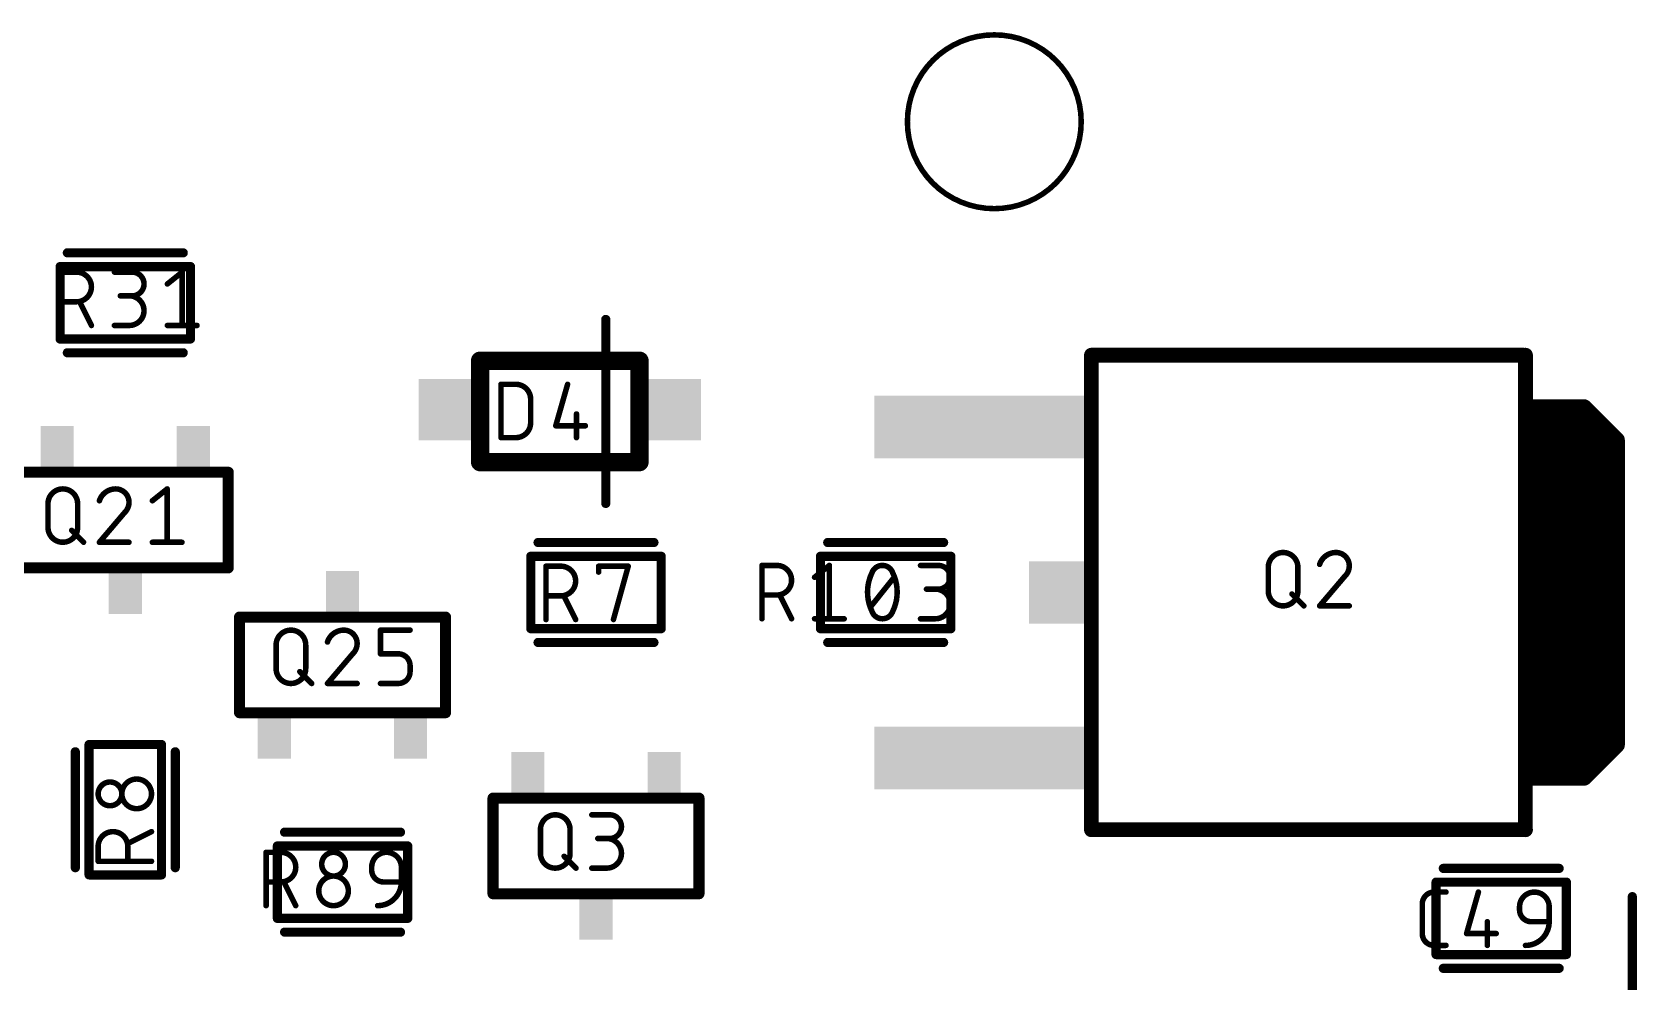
# Model space of a CAD drawing. Extents: x 0 to 107, y -11 to 54.
# Drawn here: x 63.71 to 85.87, y 4.12 to 17.24 of the extents above; entities that cross this region are included whole.
import ezdxf

# ---------------------------------------------------------------- set-up
doc = ezdxf.new("R2010")
doc.units = 0
for name, color, linetype in [('117', 253, 'CONTINUOUS'), ('20', 31, 'CONTINUOUS'), ('21', 253, 'CONTINUOUS'), ('51', 253, 'CONTINUOUS')]:
    doc.layers.add(name, color=color, linetype=linetype)

# ---------------------------------------------------------------- blocks, each defined once
blk = doc.blocks.new('RECT')
blk.add_solid([(-0.5, -0.5), (0.5, -0.5), (-0.5, 0.5), (0.5, 0.5)])

msp = doc.modelspace()

# ---------------------------------------------------------------- linework, layer by layer
at = {"layer": '117', "const_width": 0.0762}
for points in [[(64.1231, 13.187), (64.1231, 13.9236)], [(64.1231, 13.9236), (64.3277, 13.9236)], [(64.8495, 13.9236), (65.0951, 13.9236)], [(65.5811, 13.7599), (65.7857, 13.9236)], [(65.7857, 13.9236), (65.7857, 13.187)], [(64.3277, 13.5143), (64.1231, 13.5143)], [(64.5324, 13.187), (64.3687, 13.5143)], [(65.0951, 13.5962), (64.9314, 13.5962)], [(64.8495, 13.187), (65.0541, 13.187)], [(65.5811, 13.187), (65.9903, 13.187)], [(70.1881, 11.6381), (70.1881, 12.3747)], [(70.1881, 12.3747), (70.3927, 12.3747)], [(71.1077, 12.3747), (70.944, 11.8018)], [(70.5973, 12.1701), (70.5973, 11.8427)], [(71.2305, 11.9655), (71.2305, 11.6381)], [(70.944, 11.8018), (71.3532, 11.8018)], [(70.3927, 11.6381), (70.1881, 11.6381)], [(65.3737, 10.7665), (65.5783, 10.9302)], [(65.5783, 10.9302), (65.5783, 10.1936)], [(63.9326, 10.3982), (63.9326, 10.7255)], [(64.3419, 10.7255), (64.3419, 10.3982)], [(64.99, 10.6028), (64.6422, 10.1936)], [(64.26, 10.3572), (64.4237, 10.1936)], [(64.6422, 10.1936), (65.0514, 10.1936)], [(65.3737, 10.1936), (65.7829, 10.1936)], [(70.8097, 9.1264), (70.8097, 9.863)], [(70.8097, 9.863), (71.0143, 9.863)], [(71.5361, 9.7812), (71.5361, 9.863)], [(71.5361, 9.863), (71.9453, 9.863)], [(71.9453, 9.863), (71.7407, 9.1264)], [(73.7916, 9.137), (73.7916, 9.8736)], [(73.7916, 9.8736), (73.9962, 9.8736)], [(74.518, 9.7099), (74.7226, 9.8736)], [(74.7226, 9.8736), (74.7226, 9.137)], [(75.9811, 9.8736), (76.2266, 9.8736)], [(80.7831, 9.5199), (80.7831, 9.8473)], [(81.1924, 9.8473), (81.1924, 9.5199)], [(81.8405, 9.7245), (81.4927, 9.3153)], [(75.2905, 9.3006), (75.6178, 9.7099)], [(76.2266, 9.5462), (76.0629, 9.5462)], [(71.0143, 9.4538), (70.8097, 9.4538)], [(71.2189, 9.1264), (71.0553, 9.4538)], [(73.9962, 9.4643), (73.7916, 9.4643)], [(74.2008, 9.137), (74.0371, 9.4643)], [(81.1105, 9.479), (81.2742, 9.3153)], [(81.4927, 9.3153), (81.9019, 9.3153)], [(74.518, 9.137), (74.9272, 9.137)], [(75.9811, 9.137), (76.1857, 9.137)], [(68.5237, 8.6528), (68.5237, 8.9802)], [(68.5237, 8.9802), (68.9329, 8.9802)], [(67.0826, 8.4482), (67.0826, 8.7755)], [(67.4919, 8.7755), (67.4919, 8.4482)], [(68.14, 8.6528), (67.7922, 8.2436)], [(68.7692, 8.6528), (68.5237, 8.6528)], [(67.41, 8.4072), (67.5737, 8.2436)], [(68.9329, 8.4072), (68.9329, 8.4891)], [(67.7922, 8.2436), (68.2014, 8.2436)], [(68.5237, 8.2436), (68.7692, 8.2436)], [(71.4422, 6.4302), (71.6877, 6.4302)], [(65.3619, 6.1973), (65.0345, 6.0336)], [(70.7326, 5.8982), (70.7326, 6.2255)], [(71.1419, 6.2255), (71.1419, 5.8982)], [(64.6253, 5.7881), (64.6253, 5.9927)], [(65.0345, 5.9927), (65.0345, 5.7881)], [(71.6877, 6.1028), (71.524, 6.1028)], [(65.3619, 5.7881), (64.6253, 5.7881)], [(66.9448, 5.1753), (66.9448, 5.9119)], [(66.9448, 5.9119), (67.1494, 5.9119)], [(71.06, 5.8572), (71.2237, 5.6936)], [(67.1494, 5.5027), (66.9448, 5.5027)], [(67.354, 5.1753), (67.1903, 5.5027)], [(68.4027, 5.6664), (68.4027, 5.7073)], [(68.8119, 5.5027), (68.5664, 5.5027)], [(68.8119, 5.7073), (68.8119, 5.5027)], [(71.4422, 5.6936), (71.6468, 5.6936)], [(83.0734, 5.363), (83.2371, 5.363)], [(83.6853, 5.363), (83.5216, 4.7901)], [(82.9097, 4.7901), (82.9097, 5.1994)], [(84.2531, 5.1175), (84.2531, 5.1584)], [(84.6624, 5.1584), (84.6624, 4.9538)], [(83.8081, 4.9538), (83.8081, 4.6264)], [(84.6624, 4.9538), (84.4168, 4.9538)], [(83.2371, 4.6264), (83.0734, 4.6264)], [(83.5216, 4.7901), (83.9308, 4.7901)]]:
    msp.add_lwpolyline(points, dxfattribs=at)
at = {"layer": '117'}
for points, const_width in [([(64.1231, 13.9426, 1), (64.1231, 13.9045)], 0.0381), ([(64.1422, 13.9236, 1), (64.1041, 13.9236)], 0.0381), ([(64.3277, 13.5143, 1), (64.3277, 13.9236)], 0.0762), ([(64.3277, 13.9426, 1), (64.3277, 13.9045)], 0.0381), ([(64.3277, 13.9045, 1), (64.3277, 13.9426)], 0.0381), ([(64.8495, 13.9426, 1), (64.8495, 13.9045)], 0.0381), ([(65.0951, 13.5962, 1), (65.0951, 13.9236)], 0.0762), ([(65.0951, 13.9426, 1), (65.0951, 13.9045)], 0.0381), ([(65.0951, 13.9045, 1), (65.0951, 13.9426)], 0.0381), ([(65.8047, 13.9236, 1), (65.7666, 13.9236)], 0.0381), ([(65.7976, 13.9087, 1), (65.7738, 13.9384)], 0.0381), ([(65.5692, 13.7747, 1), (65.593, 13.745)], 0.0381), ([(64.1231, 13.5334, 1), (64.1231, 13.4953)], 0.0381), ([(64.3277, 13.5334, 1), (64.3277, 13.4953)], 0.0381), ([(64.3277, 13.4953, 1), (64.3277, 13.5334)], 0.0381), ([(64.3857, 13.5229, 1), (64.3516, 13.5058)], 0.0381), ([(64.9314, 13.6152, 1), (64.9314, 13.5771)], 0.0381), ([(65.0541, 13.187, 1), (65.0541, 13.5962)], 0.0762), ([(65.0541, 13.6152, 1), (65.0541, 13.5771)], 0.0381), ([(65.0951, 13.6152, 1), (65.0951, 13.5771)], 0.0381), ([(65.0951, 13.5771, 1), (65.0951, 13.6152)], 0.0381), ([(64.1041, 13.187, 1), (64.1422, 13.187)], 0.0381), ([(64.5153, 13.1784, 1), (64.5494, 13.1955)], 0.0381), ([(64.8495, 13.206, 1), (64.8495, 13.1679)], 0.0381), ([(65.0541, 13.206, 1), (65.0541, 13.1679)], 0.0381), ([(65.0541, 13.1679, 1), (65.0541, 13.206)], 0.0381), ([(65.5811, 13.206, 1), (65.5811, 13.1679)], 0.0381), ([(65.7666, 13.187, 1), (65.8047, 13.187)], 0.0381), ([(65.9903, 13.1679, 1), (65.9903, 13.206)], 0.0381), ([(70.1881, 12.3938, 1), (70.1881, 12.3557)], 0.0381), ([(70.2071, 12.3747, 1), (70.1691, 12.3747)], 0.0381), ([(70.3927, 12.3938, 1), (70.3927, 12.3557)], 0.0381), ([(70.5973, 12.1701, 0.4142), (70.3927, 12.3747)], 0.0762), ([(70.3927, 12.3557, 1), (70.3927, 12.3938)], 0.0381), ([(71.126, 12.3695, 1), (71.0894, 12.3799)], 0.0381), ([(70.6164, 12.1701, 1), (70.5783, 12.1701)], 0.0381), ([(70.5783, 12.1701, 1), (70.6164, 12.1701)], 0.0381), ([(71.2495, 11.9655, 1), (71.2114, 11.9655)], 0.0381), ([(70.3927, 11.6381, 0.4142), (70.5973, 11.8427)], 0.0762), ([(70.6164, 11.8427, 1), (70.5783, 11.8427)], 0.0381), ([(70.5783, 11.8427, 1), (70.6164, 11.8427)], 0.0381), ([(70.944, 11.8208, 1), (70.944, 11.7827)], 0.0381), ([(70.9257, 11.807, 1), (70.9623, 11.7966)], 0.0381), ([(71.3532, 11.7827, 1), (71.3532, 11.8208)], 0.0381), ([(70.1881, 11.6572, 1), (70.1881, 11.6191)], 0.0381), ([(70.1691, 11.6381, 1), (70.2071, 11.6381)], 0.0381), ([(70.3927, 11.6571, 1), (70.3927, 11.6191)], 0.0381), ([(70.3927, 11.6191, 1), (70.3927, 11.6572)], 0.0381), ([(71.2114, 11.6381, 1), (71.2495, 11.6381)], 0.0381), ([(64.3419, 10.7255, 1), (63.9326, 10.7255)], 0.0762), ([(64.8673, 10.9302, 0.3252), (64.6422, 10.7665)], 0.0762), ([(65.0514, 10.746, 0.4142), (64.8673, 10.9302)], 0.0762), ([(64.8673, 10.9492, 1), (64.8673, 10.9111)], 0.0381), ([(64.8673, 10.9111, 1), (64.8673, 10.9492)], 0.0381), ([(65.5974, 10.9302, 1), (65.5593, 10.9302)], 0.0381), ([(65.5902, 10.9153, 1), (65.5664, 10.945)], 0.0381), ([(63.9517, 10.7255, 1), (63.9136, 10.7255)], 0.0381), ([(63.9136, 10.7255, 1), (63.9517, 10.7255)], 0.0381), ([(64.3609, 10.7255, 1), (64.3228, 10.7255)], 0.0381), ([(64.3228, 10.7255, 1), (64.3609, 10.7255)], 0.0381), ([(64.6241, 10.7723, 1), (64.6603, 10.7606)], 0.0381), ([(64.99, 10.6028, 0.2053), (65.0514, 10.746)], 0.0762), ([(65.0045, 10.5904, 1), (64.9755, 10.6151)], 0.0381), ([(65.0705, 10.746, 1), (65.0324, 10.746)], 0.0381), ([(65.0324, 10.746, 1), (65.0705, 10.746)], 0.0381), ([(65.3618, 10.7813, 1), (65.3856, 10.7516)], 0.0381), ([(63.9326, 10.3982, 1), (64.3419, 10.3982)], 0.0762), ([(63.9517, 10.3982, 1), (63.9136, 10.3982)], 0.0381), ([(63.9136, 10.3982, 1), (63.9517, 10.3982)], 0.0381), ([(64.3609, 10.3982, 1), (64.3228, 10.3982)], 0.0381), ([(64.3228, 10.3982, 1), (64.3609, 10.3982)], 0.0381), ([(64.9769, 10.6166, 1), (65.0032, 10.589)], 0.0381), ([(64.2735, 10.3707, 1), (64.2465, 10.3438)], 0.0381), ([(64.4102, 10.1801, 1), (64.4372, 10.207)], 0.0381), ([(64.6422, 10.2126, 1), (64.6422, 10.1745)], 0.0381), ([(64.6277, 10.2059, 1), (64.6567, 10.1812)], 0.0381), ([(65.0514, 10.1745, 1), (65.0514, 10.2126)], 0.0381), ([(65.3737, 10.2126, 1), (65.3737, 10.1745)], 0.0381), ([(65.5593, 10.1936, 1), (65.5974, 10.1936)], 0.0381), ([(65.7829, 10.1745, 1), (65.7829, 10.2126)], 0.0381), ([(81.1924, 9.8473, 1), (80.7831, 9.8473)], 0.0762), ([(81.7178, 10.0519, 0.3252), (81.4927, 9.8882)], 0.0762), ([(81.9019, 9.8678, 0.4142), (81.7178, 10.0519)], 0.0762), ([(81.7178, 10.0709, 1), (81.7178, 10.0328)], 0.0381), ([(81.7178, 10.0329, 1), (81.7177, 10.0709)], 0.0381), ([(70.8097, 9.8821, 1), (70.8097, 9.844)], 0.0381), ([(70.8288, 9.863, 1), (70.7907, 9.863)], 0.0381), ([(71.0143, 9.4538, 1), (71.0143, 9.863)], 0.0762), ([(71.0143, 9.8821, 1), (71.0143, 9.844)], 0.0381), ([(71.0143, 9.844, 1), (71.0143, 9.8821)], 0.0381), ([(71.5361, 9.8821, 1), (71.5361, 9.844)], 0.0381), ([(71.5552, 9.863, 1), (71.5171, 9.863)], 0.0381), ([(71.5171, 9.7812, 1), (71.5552, 9.7812)], 0.0381), ([(71.9637, 9.8579, 1), (71.927, 9.8681)], 0.0381), ([(71.9453, 9.844, 1), (71.9453, 9.8821)], 0.0381), ([(73.7916, 9.8926, 1), (73.7916, 9.8545)], 0.0381), ([(73.8107, 9.8736, 1), (73.7726, 9.8736)], 0.0381), ([(73.9962, 9.4643, 1), (73.9962, 9.8736)], 0.0762), ([(73.9962, 9.8926, 1), (73.9962, 9.8545)], 0.0381), ([(73.9962, 9.8545, 1), (73.9962, 9.8926)], 0.0381), ([(74.7417, 9.8736, 1), (74.7036, 9.8736)], 0.0381), ([(74.7345, 9.8587, 1), (74.7107, 9.8884)], 0.0381), ([(75.3109, 9.7713, 0.1139), (75.2495, 9.5053)], 0.0762), ([(75.4541, 9.8736, 0.3205), (75.3109, 9.7713)], 0.0762), ([(75.2929, 9.7774, 1), (75.3289, 9.7651)], 0.0381), ([(75.328, 9.7629, 1), (75.2938, 9.7796)], 0.0381), ([(75.5974, 9.7713, 0.3205), (75.4541, 9.8736)], 0.0762), ([(75.4541, 9.8926, 1), (75.4541, 9.8545)], 0.0381), ([(75.4541, 9.8545, 1), (75.4541, 9.8926)], 0.0381), ([(75.6588, 9.5053, 0.1139), (75.5974, 9.7713)], 0.0762), ([(75.6145, 9.7796, 1), (75.5803, 9.7629)], 0.0381), ([(75.5794, 9.7651, 1), (75.6154, 9.7774)], 0.0381), ([(75.9811, 9.8926, 1), (75.9811, 9.8545)], 0.0381), ([(76.2266, 9.5462, 1), (76.2266, 9.8736)], 0.0762), ([(76.2266, 9.8926, 1), (76.2266, 9.8545)], 0.0381), ([(76.2266, 9.8545, 1), (76.2266, 9.8926)], 0.0381), ([(80.8022, 9.8473, 1), (80.7641, 9.8473)], 0.0381), ([(80.7641, 9.8473, 1), (80.8022, 9.8473)], 0.0381), ([(81.2114, 9.8473, 1), (81.1733, 9.8473)], 0.0381), ([(81.1733, 9.8473, 1), (81.2114, 9.8473)], 0.0381), ([(81.4746, 9.8941, 1), (81.5108, 9.8823)], 0.0381), ([(81.8405, 9.7245, 0.2053), (81.9019, 9.8678)], 0.0762), ([(81.8274, 9.7383, 1), (81.8537, 9.7107)], 0.0381), ([(81.855, 9.7122, 1), (81.826, 9.7369)], 0.0381), ([(81.9209, 9.8677, 1), (81.8829, 9.8678)], 0.0381), ([(81.8829, 9.8678, 1), (81.9209, 9.8678)], 0.0381), ([(74.5061, 9.7247, 1), (74.5299, 9.695)], 0.0381), ([(75.2495, 9.5053, 0.1139), (75.3109, 9.2393)], 0.0762), ([(75.2686, 9.5053, 1), (75.2305, 9.5053)], 0.0381), ([(75.5974, 9.2393, 0.1139), (75.6588, 9.5053)], 0.0762), ([(75.6327, 9.698, 1), (75.603, 9.7218)], 0.0381), ([(75.6778, 9.5053, 1), (75.6397, 9.5053)], 0.0381), ([(76.0629, 9.5652, 1), (76.0629, 9.5271)], 0.0381), ([(76.1857, 9.137, 1), (76.1857, 9.5462)], 0.0762), ([(76.1857, 9.5652, 1), (76.1857, 9.5271)], 0.0381), ([(76.2266, 9.5652, 1), (76.2266, 9.5271)], 0.0381), ([(76.2266, 9.5271, 1), (76.2266, 9.5652)], 0.0381), ([(80.7831, 9.5199, 1), (81.1924, 9.5199)], 0.0762), ([(80.8022, 9.5199, 1), (80.7641, 9.5199)], 0.0381), ([(80.7641, 9.5199, 1), (80.8022, 9.5199)], 0.0381), ([(81.2114, 9.5199, 1), (81.1733, 9.5199)], 0.0381), ([(81.1733, 9.5199, 1), (81.2114, 9.5199)], 0.0381), ([(70.8097, 9.4729, 1), (70.8097, 9.4348)], 0.0381), ([(71.0143, 9.4729, 1), (71.0143, 9.4348)], 0.0381), ([(71.0143, 9.4348, 1), (71.0143, 9.4729)], 0.0381), ([(71.0723, 9.4623, 1), (71.0382, 9.4453)], 0.0381), ([(73.7916, 9.4834, 1), (73.7916, 9.4453)], 0.0381), ([(73.9962, 9.4834, 1), (73.9962, 9.4453)], 0.0381), ([(73.9962, 9.4453, 1), (73.9962, 9.4834)], 0.0381), ([(74.0542, 9.4729, 1), (74.0201, 9.4558)], 0.0381), ([(75.2305, 9.5053, 1), (75.2686, 9.5053)], 0.0381), ([(75.2756, 9.3125, 1), (75.3053, 9.2887)], 0.0381), ([(75.6397, 9.5053, 1), (75.6778, 9.5053)], 0.0381), ([(81.124, 9.4925, 1), (81.097, 9.4655)], 0.0381), ([(81.2607, 9.3018, 1), (81.2877, 9.3288)], 0.0381), ([(81.4927, 9.3344, 1), (81.4927, 9.2963)], 0.0381), ([(81.4782, 9.3276, 1), (81.5072, 9.303)], 0.0381), ([(81.9019, 9.2963, 1), (81.9019, 9.3344)], 0.0381), ([(70.7907, 9.1264, 1), (70.8288, 9.1264)], 0.0381), ([(71.2019, 9.1179, 1), (71.236, 9.135)], 0.0381), ([(71.7224, 9.1315, 1), (71.7591, 9.1213)], 0.0381), ([(73.7726, 9.137, 1), (73.8107, 9.137)], 0.0381), ([(74.1838, 9.1284, 1), (74.2179, 9.1455)], 0.0381), ([(74.518, 9.156, 1), (74.518, 9.1179)], 0.0381), ([(74.7036, 9.137, 1), (74.7417, 9.137)], 0.0381), ([(74.9272, 9.1179, 1), (74.9272, 9.156)], 0.0381), ([(75.3109, 9.2393, 0.3205), (75.4541, 9.137)], 0.0762), ([(75.3289, 9.2454, 1), (75.2929, 9.2331)], 0.0381), ([(75.2938, 9.2309, 1), (75.328, 9.2476)], 0.0381), ([(75.4541, 9.137, 0.3205), (75.5974, 9.2393)], 0.0762), ([(75.4541, 9.156, 1), (75.4541, 9.1179)], 0.0381), ([(75.4541, 9.1179, 1), (75.4541, 9.156)], 0.0381), ([(75.5803, 9.2476, 1), (75.6145, 9.2309)], 0.0381), ([(75.6154, 9.2331, 1), (75.5794, 9.2454)], 0.0381), ([(75.9811, 9.156, 1), (75.9811, 9.1179)], 0.0381), ([(76.1857, 9.156, 1), (76.1857, 9.1179)], 0.0381), ([(76.1857, 9.1179, 1), (76.1857, 9.156)], 0.0381), ([(67.4919, 8.7755, 1), (67.0826, 8.7755)], 0.0762), ([(68.0173, 8.9802, 0.3252), (67.7922, 8.8165)], 0.0762), ([(68.2014, 8.796, 0.4142), (68.0173, 8.9802)], 0.0762), ([(68.0173, 8.9992, 1), (68.0173, 8.9611)], 0.0381), ([(68.0173, 8.9611, 1), (68.0173, 8.9992)], 0.0381), ([(68.5237, 8.9992, 1), (68.5237, 8.9611)], 0.0381), ([(68.5428, 8.9802, 1), (68.5047, 8.9802)], 0.0381), ([(68.9329, 8.9611, 1), (68.9329, 8.9992)], 0.0381), ([(67.1017, 8.7755, 1), (67.0636, 8.7755)], 0.0381), ([(67.0636, 8.7755, 1), (67.1017, 8.7755)], 0.0381), ([(67.5109, 8.7755, 1), (67.4728, 8.7755)], 0.0381), ([(67.4728, 8.7755, 1), (67.5109, 8.7755)], 0.0381), ([(67.7741, 8.8223, 1), (67.8103, 8.8106)], 0.0381), ([(68.14, 8.6528, 0.2053), (68.2014, 8.796)], 0.0762), ([(68.1269, 8.6666, 1), (68.1532, 8.639)], 0.0381), ([(68.1545, 8.6404, 1), (68.1255, 8.6651)], 0.0381), ([(68.2205, 8.796, 1), (68.1824, 8.796)], 0.0381), ([(68.1824, 8.796, 1), (68.2205, 8.796)], 0.0381), ([(68.5237, 8.6718, 1), (68.5237, 8.6337)], 0.0381), ([(68.5047, 8.6528, 1), (68.5428, 8.6528)], 0.0381), ([(68.9329, 8.4891, 0.4142), (68.7692, 8.6528)], 0.0762), ([(68.7692, 8.6718, 1), (68.7692, 8.6337)], 0.0381), ([(68.7692, 8.6337, 1), (68.7692, 8.6718)], 0.0381), ([(67.0826, 8.4482, 1), (67.4919, 8.4482)], 0.0762), ([(67.1017, 8.4482, 1), (67.0636, 8.4482)], 0.0381), ([(67.0636, 8.4482, 1), (67.1017, 8.4482)], 0.0381), ([(67.4235, 8.4207, 1), (67.3965, 8.3938)], 0.0381), ([(67.5109, 8.4482, 1), (67.4728, 8.4482)], 0.0381), ([(67.4728, 8.4482, 1), (67.5109, 8.4482)], 0.0381), ([(68.7692, 8.2436, 0.4142), (68.9329, 8.4072)], 0.0762), ([(68.952, 8.4891, 1), (68.9139, 8.4891)], 0.0381), ([(68.9139, 8.4891, 1), (68.952, 8.4891)], 0.0381), ([(68.952, 8.4072, 1), (68.9139, 8.4072)], 0.0381), ([(68.9139, 8.4072, 1), (68.952, 8.4072)], 0.0381), ([(67.5602, 8.2301, 1), (67.5872, 8.257)], 0.0381), ([(67.7922, 8.2626, 1), (67.7922, 8.2245)], 0.0381), ([(67.7777, 8.2559, 1), (67.8067, 8.2312)], 0.0381), ([(68.2014, 8.2245, 1), (68.2014, 8.2626)], 0.0381), ([(68.5237, 8.2626, 1), (68.5237, 8.2245)], 0.0381), ([(68.7692, 8.2626, 1), (68.7692, 8.2245)], 0.0381), ([(68.7692, 8.2245, 1), (68.7692, 8.2626)], 0.0381), ([(64.789, 6.8828, 1), (64.789, 6.5554)], 0.0762), ([(64.789, 6.9019, 1), (64.789, 6.8638)], 0.0381), ([(64.789, 6.5554, 1), (64.789, 6.8828)], 0.0762), ([(64.789, 6.8638, 1), (64.789, 6.9019)], 0.0381), ([(65.1573, 6.9237, 1), (65.1573, 6.5145)], 0.0762), ([(65.1573, 6.9428, 1), (65.1573, 6.9047)], 0.0381), ([(65.1573, 6.5145, 1), (65.1573, 6.9237)], 0.0762), ([(65.1573, 6.9047, 1), (65.1573, 6.9428)], 0.0381), ([(64.789, 6.5745, 1), (64.789, 6.5364)], 0.0381), ([(64.789, 6.5364, 1), (64.789, 6.5745)], 0.0381), ([(65.1573, 6.5335, 1), (65.1573, 6.4954)], 0.0381), ([(65.1573, 6.4955, 1), (65.1573, 6.5336)], 0.0381), ([(71.1419, 6.2255, 1), (70.7326, 6.2255)], 0.0762), ([(71.4422, 6.4492, 1), (71.4422, 6.4111)], 0.0381), ([(71.6877, 6.1028, 1), (71.6877, 6.4302)], 0.0762), ([(71.6877, 6.4492, 1), (71.6877, 6.4111)], 0.0381), ([(71.6877, 6.4111, 1), (71.6877, 6.4492)], 0.0381), ([(65.0345, 5.9927, 1), (64.6253, 5.9927)], 0.0762), ([(65.3704, 6.1803, 1), (65.3534, 6.2144)], 0.0381), ([(70.7517, 6.2255, 1), (70.7136, 6.2255)], 0.0381), ([(70.7136, 6.2255, 1), (70.7517, 6.2255)], 0.0381), ([(71.1609, 6.2255, 1), (71.1228, 6.2255)], 0.0381), ([(71.1228, 6.2255, 1), (71.1609, 6.2255)], 0.0381), ([(64.6444, 5.9927, 1), (64.6063, 5.9927)], 0.0381), ([(64.6063, 5.9927, 1), (64.6444, 5.9927)], 0.0381), ([(65.026, 6.0507, 1), (65.043, 6.0166)], 0.0381), ([(65.0536, 5.9927, 1), (65.0155, 5.9927)], 0.0381), ([(65.0155, 5.9927, 1), (65.0536, 5.9927)], 0.0381), ([(71.524, 6.1218, 1), (71.524, 6.0837)], 0.0381), ([(71.6468, 5.6936, 1), (71.6468, 6.1028)], 0.0762), ([(71.6468, 6.1218, 1), (71.6468, 6.0837)], 0.0381), ([(71.6877, 6.1218, 1), (71.6877, 6.0837)], 0.0381), ([(71.6877, 6.0837, 1), (71.6877, 6.1218)], 0.0381), ([(64.6253, 5.8072, 1), (64.6253, 5.7691)], 0.0381), ([(64.6063, 5.7881, 1), (64.6444, 5.7881)], 0.0381), ([(65.0155, 5.7881, 1), (65.0536, 5.7881)], 0.0381), ([(65.3619, 5.7691, 1), (65.3619, 5.8072)], 0.0381), ([(66.9448, 5.931, 1), (66.9448, 5.8929)], 0.0381), ([(66.9638, 5.9119, 1), (66.9257, 5.9119)], 0.0381), ([(67.1494, 5.931, 1), (67.1494, 5.8929)], 0.0381), ([(67.1494, 5.5027, 1), (67.1494, 5.9119)], 0.0762), ([(67.1494, 5.8929, 1), (67.1494, 5.931)], 0.0381), ([(68.0395, 5.7482, 1), (67.7121, 5.7482)], 0.0762), ([(67.7121, 5.7482, 1), (68.0395, 5.7482)], 0.0762), ([(67.7311, 5.7482, 1), (67.693, 5.7482)], 0.0381), ([(67.693, 5.7482, 1), (67.7311, 5.7482)], 0.0381), ([(68.0585, 5.7482, 1), (68.0204, 5.7482)], 0.0381), ([(68.0204, 5.7482, 1), (68.0585, 5.7482)], 0.0381), ([(68.8119, 5.7073, 1), (68.4027, 5.7073)], 0.0762), ([(70.7326, 5.8982, 1), (71.1419, 5.8982)], 0.0762), ([(70.7517, 5.8982, 1), (70.7136, 5.8982)], 0.0381), ([(70.7136, 5.8982, 1), (70.7517, 5.8982)], 0.0381), ([(71.0735, 5.8707, 1), (71.0465, 5.8438)], 0.0381), ([(71.1609, 5.8982, 1), (71.1228, 5.8982)], 0.0381), ([(71.1228, 5.8982, 1), (71.1609, 5.8982)], 0.0381), ([(66.9448, 5.5217, 1), (66.9448, 5.4836)], 0.0381), ([(67.1494, 5.5217, 1), (67.1494, 5.4836)], 0.0381), ([(67.1494, 5.4836, 1), (67.1494, 5.5217)], 0.0381), ([(67.2073, 5.5112, 1), (67.1732, 5.4942)], 0.0381), ([(68.0804, 5.3799, 1), (67.6712, 5.3799)], 0.0762), ([(68.4217, 5.7073, 1), (68.3836, 5.7073)], 0.0381), ([(68.3836, 5.7073, 1), (68.4217, 5.7073)], 0.0381), ([(68.4027, 5.6664, 0.4142), (68.5664, 5.5027)], 0.0762), ([(68.4217, 5.6664, 1), (68.3836, 5.6664)], 0.0381), ([(68.3836, 5.6664, 1), (68.4217, 5.6664)], 0.0381), ([(68.4845, 5.1753, 0.4142), (68.8119, 5.5027)], 0.0762), ([(68.5664, 5.5217, 1), (68.5664, 5.4836)], 0.0381), ([(68.5664, 5.4836, 1), (68.5664, 5.5217)], 0.0381), ([(68.7928, 5.7073, 1), (68.8309, 5.7073)], 0.0381), ([(68.831, 5.7073, 1), (68.7929, 5.7073)], 0.0381), ([(68.831, 5.5027, 1), (68.7929, 5.5027)], 0.0381), ([(68.8119, 5.4836, 1), (68.8119, 5.5217)], 0.0381), ([(71.2102, 5.6801, 1), (71.2372, 5.707)], 0.0381), ([(71.4422, 5.7126, 1), (71.4422, 5.6745)], 0.0381), ([(71.6468, 5.7126, 1), (71.6468, 5.6745)], 0.0381), ([(71.6468, 5.6745, 1), (71.6468, 5.7126)], 0.0381), ([(67.6712, 5.3799, 1), (68.0804, 5.3799)], 0.0762), ([(67.6902, 5.3799, 1), (67.6521, 5.3799)], 0.0381), ([(67.6521, 5.3799, 1), (67.6902, 5.3799)], 0.0381), ([(68.0994, 5.3799, 1), (68.0613, 5.3799)], 0.0381), ([(68.0613, 5.3799, 1), (68.0994, 5.3799)], 0.0381), ([(68.7929, 5.5027, 1), (68.831, 5.5027)], 0.0381), ([(83.0734, 5.363, 0.4142), (82.9097, 5.1994)], 0.0762), ([(83.0734, 5.3821, 1), (83.0734, 5.344)], 0.0381), ([(83.0734, 5.344, 1), (83.0734, 5.3821)], 0.0381), ([(83.2371, 5.344, 1), (83.2371, 5.3821)], 0.0381), ([(83.7036, 5.3578, 1), (83.667, 5.3683)], 0.0381), ([(84.6624, 5.1584, 1), (84.2531, 5.1584)], 0.0762), ([(66.9257, 5.1753, 1), (66.9638, 5.1753)], 0.0381), ([(67.3369, 5.1668, 1), (67.371, 5.1838)], 0.0381), ([(68.4845, 5.1943, 1), (68.4845, 5.1562)], 0.0381), ([(82.9288, 5.1994, 1), (82.8907, 5.1994)], 0.0381), ([(82.8907, 5.1994, 1), (82.9288, 5.1994)], 0.0381), ([(84.2531, 5.1175, 0.4142), (84.4168, 4.9538)], 0.0762), ([(84.2722, 5.1584, 1), (84.2341, 5.1584)], 0.0381), ([(84.2341, 5.1584, 1), (84.2722, 5.1584)], 0.0381), ([(84.2722, 5.1175, 1), (84.2341, 5.1175)], 0.0381), ([(84.2341, 5.1175, 1), (84.2722, 5.1175)], 0.0381), ([(84.6814, 5.1584, 1), (84.6433, 5.1584)], 0.0381), ([(84.6433, 5.1584, 1), (84.6814, 5.1584)], 0.0381), ([(83.8271, 4.9538, 1), (83.789, 4.9538)], 0.0381), ([(84.335, 4.6264, 0.4142), (84.6624, 4.9538)], 0.0762), ([(84.4168, 4.9729, 1), (84.4168, 4.9348)], 0.0381), ([(84.4168, 4.9348, 1), (84.4168, 4.9729)], 0.0381), ([(84.6814, 4.9538, 1), (84.6433, 4.9538)], 0.0381), ([(84.6433, 4.9538, 1), (84.6814, 4.9538)], 0.0381), ([(84.6624, 4.9348, 1), (84.6624, 4.9729)], 0.0381), ([(82.9097, 4.7901, 0.4142), (83.0734, 4.6264)], 0.0762), ([(82.9288, 4.7901, 1), (82.8907, 4.7901)], 0.0381), ([(82.8907, 4.7901, 1), (82.9288, 4.7901)], 0.0381), ([(83.0734, 4.6455, 1), (83.0734, 4.6074)], 0.0381), ([(83.0734, 4.6074, 1), (83.0734, 4.6455)], 0.0381), ([(83.2371, 4.6074, 1), (83.2371, 4.6455)], 0.0381), ([(83.5216, 4.8092, 1), (83.5216, 4.7711)], 0.0381), ([(83.5033, 4.7954, 1), (83.5399, 4.7849)], 0.0381), ([(83.9308, 4.7711, 1), (83.9308, 4.8092)], 0.0381), ([(84.335, 4.6455, 1), (84.335, 4.6074)], 0.0381), ([(83.789, 4.6264, 1), (83.8271, 4.6264)], 0.0381)]:
    msp.add_lwpolyline(points, format="xyb", dxfattribs=dict(at, const_width=const_width))
at = {"layer": '20', "const_width": 0.0762}
msp.add_lwpolyline([(77, 14.8, 1), (77, 17.2, 1), (77, 14.8)], format="xyb", dxfattribs=at)
at = {"layer": '21'}
for points, const_width in [([(65.8, 14.19), (64.2, 14.19)], 0.127), ([(71.635, 10.73), (71.635, 13.27)], 0.127), ([(65.8, 12.81), (64.2, 12.81)], 0.127), ([(78.341, 6.223), (78.341, 12.777)], 0.2032), ([(78.341, 12.777), (84.3354, 12.7766)], 0.2032), ([(70.7, 10.19), (72.3, 10.19)], 0.127), ([(76.3, 10.19), (74.7, 10.19)], 0.127), ([(70.7, 8.81), (72.3, 8.81)], 0.127), ([(76.3, 8.81), (74.7, 8.81)], 0.127), ([(64.31, 7.3), (64.31, 5.7)], 0.127), ([(65.69, 7.3), (65.69, 5.7)], 0.127), ([(67.2, 6.19), (68.8, 6.19)], 0.127), ([(84.3354, 6.2234), (78.341, 6.223)], 0.2032), ([(83.2, 5.69), (84.8, 5.69)], 0.127), ([(85.81, 5.3), (85.81, 3.7)], 0.127), ([(67.2, 4.81), (68.8, 4.81)], 0.127), ([(83.2, 4.31), (84.8, 4.31)], 0.127)]:
    msp.add_lwpolyline(points, dxfattribs=dict(at, const_width=const_width))
for points, const_width in [([(64.2, 14.2218, 1), (64.2, 14.1583)], 0.0635), ([(65.8, 14.1583, 1), (65.8, 14.2218)], 0.0635), ([(71.6668, 13.27, 1), (71.6033, 13.27)], 0.0635), ([(64.2, 12.8418, 1), (64.2, 12.7782)], 0.0635), ([(65.8, 12.7782, 1), (65.8, 12.8418)], 0.0635), ([(78.3918, 12.777, 1), (78.2902, 12.777)], 0.1016), ([(78.341, 12.8278, 1), (78.341, 12.7262)], 0.1016), ([(84.3354, 12.7258, 1), (84.3354, 12.8274)], 0.1016), ([(71.6033, 10.73, 1), (71.6668, 10.73)], 0.0635), ([(70.7, 10.2218, 1), (70.7, 10.1583)], 0.0635), ([(72.3, 10.1583, 1), (72.3, 10.2218)], 0.0635), ([(74.7, 10.2218, 1), (74.7, 10.1583)], 0.0635), ([(76.3, 10.1583, 1), (76.3, 10.2218)], 0.0635), ([(70.7, 8.8418, 1), (70.7, 8.7782)], 0.0635), ([(72.3, 8.7782, 1), (72.3, 8.8418)], 0.0635), ([(74.7, 8.8418, 1), (74.7, 8.7782)], 0.0635), ([(76.3, 8.7782, 1), (76.3, 8.8418)], 0.0635), ([(64.3418, 7.3, 1), (64.2782, 7.3)], 0.0635), ([(65.7218, 7.3, 1), (65.6582, 7.3)], 0.0635), ([(67.2, 6.2218, 1), (67.2, 6.1583)], 0.0635), ([(68.8, 6.1583, 1), (68.8, 6.2218)], 0.0635), ([(78.341, 6.2738, 1), (78.341, 6.1722)], 0.1016), ([(78.2902, 6.223, 1), (78.3918, 6.223)], 0.1016), ([(84.3354, 6.1726, 1), (84.3354, 6.2742)], 0.1016), ([(64.2782, 5.7, 1), (64.3418, 5.7)], 0.0635), ([(65.6582, 5.7, 1), (65.7218, 5.7)], 0.0635), ([(83.2, 5.7218, 1), (83.2, 5.6583)], 0.0635), ([(84.8, 5.6583, 1), (84.8, 5.7218)], 0.0635), ([(85.8418, 5.3, 1), (85.7782, 5.3)], 0.0635), ([(67.2, 4.8418, 1), (67.2, 4.7783)], 0.0635), ([(68.8, 4.7783, 1), (68.8, 4.8418)], 0.0635), ([(83.2, 4.3418, 1), (83.2, 4.2783)], 0.0635), ([(84.8, 4.2783, 1), (84.8, 4.3418)], 0.0635)]:
    msp.add_lwpolyline(points, format="xyb", dxfattribs=dict(at, const_width=const_width))
at = {"layer": '51'}
for points, const_width in [([(64.1, 14.0318, 1), (64.1, 13.9682)], 0.0635), ([(64.1318, 14, 1), (64.0683, 14)], 0.0635), ([(65.9318, 14, 1), (65.8683, 14)], 0.0635), ([(65.9, 13.9682, 1), (65.9, 14.0318)], 0.0635), ([(64.1, 13.0318, 1), (64.1, 12.9682)], 0.0635), ([(64.0683, 13, 1), (64.1318, 13)], 0.0635), ([(65.8683, 13, 1), (65.9318, 13)], 0.0635), ([(65.9, 12.9682, 1), (65.9, 13.0318)], 0.0635), ([(84.3858, 12.777, 1), (84.2842, 12.777)], 0.1016), ([(69.9635, 12.7, 1), (69.8365, 12.7)], 0.127), ([(69.9, 12.7635, 1), (69.9, 12.6365)], 0.127), ([(72.1635, 12.7, 1), (72.0365, 12.7)], 0.127), ([(72.1, 12.6365, 1), (72.1, 12.7635)], 0.127), ([(84.437, 12.1162, 1), (84.437, 12.0146)], 0.1016), ([(84.4878, 12.0654, 1), (84.3862, 12.0654)], 0.1016), ([(84.437, 12.1154, 1), (84.437, 12.0154)], 0.0999), ([(84.437, 12.038, 1), (84.437, 11.9381)], 0.0999), ([(84.4869, 12.0654, 1), (84.3871, 12.0654)], 0.0999), ([(85.1841, 12.1013, 1), (85.1123, 12.0295)], 0.1016), ([(85.1835, 12.1007, 1), (85.1129, 12.0301)], 0.0999), ([(85.1482, 12.0146, 1), (85.1482, 12.1162)], 0.1016), ([(85.1482, 12.0154, 1), (85.1482, 12.1154)], 0.0999), ([(85.2256, 11.9381, 1), (85.2256, 12.038)], 0.0999), ([(84.437, 11.8382, 1), (84.437, 11.7382)], 0.0999), ([(85.4254, 11.7382, 1), (85.4254, 11.8382)], 0.0999), ([(84.437, 11.6384, 1), (84.437, 11.5384)], 0.0999), ([(85.6562, 11.6082, 1), (85.5546, 11.6082)], 0.1016), ([(85.6553, 11.6082, 1), (85.5555, 11.6082)], 0.0999), ([(85.5695, 11.5723, 1), (85.6413, 11.6441)], 0.1016), ([(85.5701, 11.5729, 1), (85.6407, 11.6435)], 0.0999), ([(85.6054, 11.5384, 1), (85.6054, 11.6384)], 0.0999), ([(69.9, 11.3635, 1), (69.9, 11.2365)], 0.127), ([(69.8365, 11.3, 1), (69.9635, 11.3)], 0.127), ([(72.0365, 11.3, 1), (72.1635, 11.3)], 0.127), ([(72.1, 11.2365, 1), (72.1, 11.3635)], 0.127), ([(84.437, 11.4386, 1), (84.437, 11.3386)], 0.0999), ([(85.6054, 11.3386, 1), (85.6054, 11.4386)], 0.0999), ([(66.4605, 11.1604, 1), (66.3843, 11.1604)], 0.0762), ([(66.4224, 11.1223, 1), (66.4224, 11.1985)], 0.0762), ([(84.437, 11.2388, 1), (84.437, 11.1388)], 0.0999), ([(84.437, 11.039, 1), (84.437, 10.939)], 0.0999), ([(85.6054, 11.1388, 1), (85.6054, 11.2388)], 0.0999), ([(85.6054, 10.939, 1), (85.6054, 11.039)], 0.0999), ([(84.437, 10.8392, 1), (84.437, 10.7393)], 0.0999), ([(85.6054, 10.7393, 1), (85.6054, 10.8392)], 0.0999), ([(84.437, 10.6394, 1), (84.437, 10.5395)], 0.0999), ([(85.6054, 10.5395, 1), (85.6054, 10.6394)], 0.0999), ([(84.437, 10.4396, 1), (84.437, 10.3396)], 0.0999), ([(85.6054, 10.3396, 1), (85.6054, 10.4396)], 0.0999), ([(84.437, 10.2398, 1), (84.437, 10.1398)], 0.0999), ([(85.6054, 10.1398, 1), (85.6054, 10.2398)], 0.0999), ([(70.6, 10.0318, 1), (70.6, 9.9682)], 0.0635), ([(70.6318, 10, 1), (70.5683, 10)], 0.0635), ([(72.4318, 10, 1), (72.3683, 10)], 0.0635), ([(72.4, 9.9682, 1), (72.4, 10.0318)], 0.0635), ([(74.6, 10.0318, 1), (74.6, 9.9682)], 0.0635), ([(74.6318, 10, 1), (74.5683, 10)], 0.0635), ([(76.4318, 10, 1), (76.3683, 10)], 0.0635), ([(76.4, 9.9682, 1), (76.4, 10.0318)], 0.0635), ([(84.437, 10.04, 1), (84.437, 9.94)], 0.0999), ([(85.6054, 9.94, 1), (85.6054, 10.04)], 0.0999), ([(66.3843, 9.8396, 1), (66.4605, 9.8396)], 0.0762), ([(66.4224, 9.8015, 1), (66.4224, 9.8777)], 0.0762), ([(84.437, 9.8402, 1), (84.437, 9.7402)], 0.0999), ([(85.6054, 9.7402, 1), (85.6054, 9.8402)], 0.0999), ([(84.437, 9.6404, 1), (84.437, 9.5404)], 0.0999), ([(85.6054, 9.5404, 1), (85.6054, 9.6404)], 0.0999), ([(84.437, 9.4406, 1), (84.437, 9.3407)], 0.0999), ([(85.6054, 9.3407, 1), (85.6054, 9.4406)], 0.0999), ([(66.6157, 9.1604, 1), (66.5395, 9.1604)], 0.0762), ([(66.5776, 9.1985, 1), (66.5776, 9.1223)], 0.0762), ([(69.4605, 9.1604, 1), (69.3843, 9.1604)], 0.0762), ([(69.4224, 9.1223, 1), (69.4224, 9.1985)], 0.0762), ([(84.437, 9.2408, 1), (84.437, 9.1409)], 0.0999), ([(84.437, 9.041, 1), (84.437, 8.941)], 0.0999), ([(85.6054, 9.1409, 1), (85.6054, 9.2408)], 0.0999), ([(85.6054, 8.941, 1), (85.6054, 9.041)], 0.0999), ([(70.6, 9.0318, 1), (70.6, 8.9682)], 0.0635), ([(70.5683, 9, 1), (70.6318, 9)], 0.0635), ([(72.3683, 9, 1), (72.4318, 9)], 0.0635), ([(72.4, 8.9682, 1), (72.4, 9.0318)], 0.0635), ([(74.6, 9.0318, 1), (74.6, 8.9682)], 0.0635), ([(74.5683, 9, 1), (74.6318, 9)], 0.0635), ([(76.3683, 9, 1), (76.4318, 9)], 0.0635), ([(76.4, 8.9682, 1), (76.4, 9.0318)], 0.0635), ([(84.437, 8.8412, 1), (84.437, 8.7412)], 0.0999), ([(85.6054, 8.7412, 1), (85.6054, 8.8412)], 0.0999), ([(84.437, 8.6414, 1), (84.437, 8.5414)], 0.0999), ([(85.6054, 8.5414, 1), (85.6054, 8.6414)], 0.0999), ([(84.437, 8.4416, 1), (84.437, 8.3416)], 0.0999), ([(85.6054, 8.3416, 1), (85.6054, 8.4416)], 0.0999), ([(84.437, 8.2418, 1), (84.437, 8.1418)], 0.0999), ([(85.6054, 8.1418, 1), (85.6054, 8.2418)], 0.0999), ([(84.437, 8.0419, 1), (84.437, 7.9421)], 0.0999), ([(85.6054, 7.9421, 1), (85.6054, 8.0419)], 0.0999), ([(66.5776, 7.8777, 1), (66.5776, 7.8015)], 0.0762), ([(66.5395, 7.8396, 1), (66.6157, 7.8396)], 0.0762), ([(69.3843, 7.8396, 1), (69.4605, 7.8396)], 0.0762), ([(69.4224, 7.8015, 1), (69.4224, 7.8777)], 0.0762), ([(84.437, 7.8422, 1), (84.437, 7.7423)], 0.0999), ([(85.6054, 7.7423, 1), (85.6054, 7.8422)], 0.0999), ([(84.437, 7.6424, 1), (84.437, 7.5425)], 0.0999), ([(85.6054, 7.5425, 1), (85.6054, 7.6424)], 0.0999), ([(64.5318, 7.4, 1), (64.4682, 7.4)], 0.0635), ([(64.5, 7.4318, 1), (64.5, 7.3683)], 0.0635), ([(65.5318, 7.4, 1), (65.4682, 7.4)], 0.0635), ([(65.5, 7.3683, 1), (65.5, 7.4318)], 0.0635), ([(84.437, 7.4426, 1), (84.437, 7.3427)], 0.0999), ([(85.5546, 7.3918, 1), (85.6562, 7.3918)], 0.1016), ([(85.5555, 7.3918, 1), (85.6553, 7.3918)], 0.0999), ([(85.6413, 7.3559, 1), (85.5695, 7.4277)], 0.1016), ([(85.6407, 7.3565, 1), (85.5701, 7.4271)], 0.0999), ([(85.6054, 7.3427, 1), (85.6054, 7.4426)], 0.0999), ([(84.437, 7.2428, 1), (84.437, 7.1429)], 0.0999), ([(84.437, 7.043, 1), (84.437, 6.9431)], 0.0999), ([(85.2066, 6.9431, 1), (85.2066, 7.043)], 0.0999), ([(85.4064, 7.1429, 1), (85.4064, 7.2428)], 0.0999), ([(84.437, 6.9854, 1), (84.437, 6.8838)], 0.1016), ([(84.3862, 6.9346, 1), (84.4878, 6.9346)], 0.1016), ([(84.437, 6.9846, 1), (84.437, 6.8847)], 0.0999), ([(84.3871, 6.9346, 1), (84.4869, 6.9346)], 0.0999), ([(85.1123, 6.9705, 1), (85.1841, 6.8987)], 0.1016), ([(85.1129, 6.9699, 1), (85.1835, 6.8993)], 0.0999), ([(85.1482, 6.8838, 1), (85.1482, 6.9854)], 0.1016), ([(85.1482, 6.8847, 1), (85.1482, 6.9846)], 0.0999), ([(70.1157, 6.6604, 1), (70.0395, 6.6604)], 0.0762), ([(70.0776, 6.6985, 1), (70.0776, 6.6223)], 0.0762), ([(72.9605, 6.6604, 1), (72.8843, 6.6604)], 0.0762), ([(72.9224, 6.6223, 1), (72.9224, 6.6985)], 0.0762), ([(84.2838, 6.2226, 1), (84.3854, 6.2226)], 0.1016), ([(67.1318, 6, 1), (67.0683, 6)], 0.0635), ([(67.1, 6.0317, 1), (67.1, 5.9683)], 0.0635), ([(68.9318, 6, 1), (68.8683, 6)], 0.0635), ([(68.9, 5.9683, 1), (68.9, 6.0317)], 0.0635), ([(64.4682, 5.6, 1), (64.5318, 5.6)], 0.0635), ([(64.5, 5.6318, 1), (64.5, 5.5683)], 0.0635), ([(65.4682, 5.6, 1), (65.5318, 5.6)], 0.0635), ([(65.5, 5.5683, 1), (65.5, 5.6318)], 0.0635), ([(83.1318, 5.5, 1), (83.0683, 5.5)], 0.0635), ([(83.1, 5.5317, 1), (83.1, 5.4683)], 0.0635), ([(84.9318, 5.5, 1), (84.8683, 5.5)], 0.0635), ([(84.9, 5.4683, 1), (84.9, 5.5317)], 0.0635), ([(70.0776, 5.3777, 1), (70.0776, 5.3015)], 0.0762), ([(70.0395, 5.3396, 1), (70.1157, 5.3396)], 0.0762), ([(72.8843, 5.3396, 1), (72.9605, 5.3396)], 0.0762), ([(72.9224, 5.3015, 1), (72.9224, 5.3777)], 0.0762), ([(67.1, 5.0317, 1), (67.1, 4.9683)], 0.0635), ([(67.0683, 5, 1), (67.1318, 5)], 0.0635), ([(68.8683, 5, 1), (68.9318, 5)], 0.0635), ([(68.9, 4.9683, 1), (68.9, 5.0317)], 0.0635), ([(83.1, 4.5317, 1), (83.1, 4.4683)], 0.0635), ([(83.0683, 4.5, 1), (83.1318, 4.5)], 0.0635), ([(84.8683, 4.5, 1), (84.9318, 4.5)], 0.0635), ([(84.9, 4.4683, 1), (84.9, 4.5317)], 0.0635)]:
    msp.add_lwpolyline(points, format="xyb", dxfattribs=dict(at, const_width=const_width))
for points, const_width in [([(65.9, 14), (64.1, 14)], 0.127), ([(64.1, 13), (64.1, 14)], 0.127), ([(65.9, 13), (65.9, 14)], 0.127), ([(65.9, 13), (64.1, 13)], 0.127), ([(84.335, 12.777), (84.3346, 6.2226)], 0.2032), ([(69.9, 11.3), (69.9, 12.7)], 0.254), ([(69.9, 12.7), (72.1, 12.7)], 0.254), ([(72.1, 12.7), (72.1, 11.3)], 0.254), ([(84.437, 12.0654), (85.1482, 12.0654)], 0.2032), ([(84.437, 6.9346), (84.437, 12.0654)], 0.2032), ([(84.437, 12.0654), (85.1482, 12.0654)], 0.1998), ([(84.437, 6.9346), (84.437, 12.0654)], 0.1998), ([(84.437, 11.988), (85.2256, 11.988)], 0.1998), ([(85.1482, 12.0654), (85.6054, 11.6082)], 0.2032), ([(85.1482, 12.0654), (85.6054, 11.6082)], 0.1998), ([(84.437, 11.7882), (85.4254, 11.7882)], 0.1998), ([(84.437, 11.5884), (85.6054, 11.5884)], 0.1998), ([(85.6054, 11.6082), (85.6054, 7.3918)], 0.2032), ([(85.6054, 11.6082), (85.6054, 7.3918)], 0.1998), ([(72.1, 11.3), (69.9, 11.3)], 0.254), ([(84.437, 11.3886), (85.6054, 11.3886)], 0.1998), ([(63.5776, 11.1604), (66.4224, 11.1604)], 0.1524), ([(66.4224, 11.1604), (66.4224, 9.8396)], 0.1524), ([(84.437, 11.1888), (85.6054, 11.1888)], 0.1998), ([(84.437, 10.989), (85.6054, 10.989)], 0.1998), ([(84.437, 10.7892), (85.6054, 10.7892)], 0.1998), ([(84.437, 10.5894), (85.6054, 10.5894)], 0.1998), ([(84.437, 10.3896), (85.6054, 10.3896)], 0.1998), ([(84.437, 10.1898), (85.6054, 10.1898)], 0.1998), ([(70.6, 10), (72.4, 10)], 0.127), ([(70.6, 10), (70.6, 9)], 0.127), ([(72.4, 10), (72.4, 9)], 0.127), ([(76.4, 10), (74.6, 10)], 0.127), ([(74.6, 9), (74.6, 10)], 0.127), ([(76.4, 9), (76.4, 10)], 0.127), ([(84.437, 9.99), (85.6054, 9.99)], 0.1998), ([(66.4224, 9.8396), (63.5776, 9.8396)], 0.1524), ([(84.437, 9.7902), (85.6054, 9.7902)], 0.1998), ([(84.437, 9.5904), (85.6054, 9.5904)], 0.1998), ([(84.437, 9.3906), (85.6054, 9.3906)], 0.1998), ([(66.5776, 7.8396), (66.5776, 9.1604)], 0.1524), ([(66.5776, 9.1604), (69.4224, 9.1604)], 0.1524), ([(69.4224, 9.1604), (69.4224, 7.8396)], 0.1524), ([(84.437, 9.1908), (85.6054, 9.1908)], 0.1998), ([(84.437, 8.991), (85.6054, 8.991)], 0.1998), ([(70.6, 9), (72.4, 9)], 0.127), ([(76.4, 9), (74.6, 9)], 0.127), ([(84.437, 8.7912), (85.6054, 8.7912)], 0.1998), ([(84.437, 8.5914), (85.6054, 8.5914)], 0.1998), ([(84.437, 8.3916), (85.6054, 8.3916)], 0.1998), ([(84.437, 8.1918), (85.6054, 8.1918)], 0.1998), ([(84.437, 7.992), (85.6054, 7.992)], 0.1998), ([(69.4224, 7.8396), (66.5776, 7.8396)], 0.1524), ([(84.437, 7.7922), (85.6054, 7.7922)], 0.1998), ([(84.437, 7.5924), (85.6054, 7.5924)], 0.1998), ([(64.5, 7.4), (64.5, 5.6)], 0.127), ([(65.5, 7.4), (64.5, 7.4)], 0.127), ([(65.5, 7.4), (65.5, 5.6)], 0.127), ([(84.437, 7.3926), (85.6054, 7.3926)], 0.1998), ([(85.6054, 7.3918), (85.1482, 6.9346)], 0.2032), ([(85.6054, 7.3918), (85.1482, 6.9346)], 0.1998), ([(84.437, 7.1928), (85.4064, 7.1928)], 0.1998), ([(84.437, 6.993), (85.2066, 6.993)], 0.1998), ([(85.1482, 6.9346), (84.437, 6.9346)], 0.2032), ([(85.1482, 6.9346), (84.437, 6.9346)], 0.1998), ([(70.0776, 5.3396), (70.0776, 6.6604)], 0.1524), ([(70.0776, 6.6604), (72.9224, 6.6604)], 0.1524), ([(72.9224, 6.6604), (72.9224, 5.3396)], 0.1524), ([(67.1, 6), (68.9, 6)], 0.127), ([(67.1, 6), (67.1, 5)], 0.127), ([(68.9, 6), (68.9, 5)], 0.127), ([(65.5, 5.6), (64.5, 5.6)], 0.127), ([(83.1, 5.5), (84.9, 5.5)], 0.127), ([(83.1, 5.5), (83.1, 4.5)], 0.127), ([(84.9, 5.5), (84.9, 4.5)], 0.127), ([(72.9224, 5.3396), (70.0776, 5.3396)], 0.1524), ([(67.1, 5), (68.9, 5)], 0.127), ([(83.1, 4.5), (84.9, 4.5)], 0.127)]:
    msp.add_lwpolyline(points, dxfattribs=dict(at, const_width=const_width))

# ---------------------------------------------------------------- block references
at = {"layer": '21', "xscale": 0.8636, "yscale": 0.762, "rotation": 270}
msp.add_blockref('RECT', (77.8584, 9.5), dxfattribs=at)
at = {"layer": '51'}
for p, xscale, yscale, rotation in [((69.425, 12.025), 0.75, 0.85, 180), ((72.575, 12.025), 0.75, 0.85, 180), ((76.7916, 11.786), 0.8636, 2.8956, 270), ((64.0598, 11.504), 0.4564, 0.5857, 180), ((65.9406, 11.5042), 0.4588, 0.5859, 180), ((65, 9.4966), 0.4573, 0.584, 180), ((76.7916, 7.214), 0.8636, 2.8956, 270), ((70.5598, 7.004), 0.4564, 0.5857, 180), ((72.4406, 7.0042), 0.4588, 0.5859, 180), ((71.5, 4.9966), 0.4573, 0.584, 180)]:
    msp.add_blockref('RECT', p, dxfattribs=dict(at, xscale=xscale, yscale=yscale, rotation=rotation))
for p, xscale, yscale in [((68, 9.5034), 0.4573, 0.584), ((67.0594, 7.4958), 0.4588, 0.5859), ((68.9402, 7.496), 0.4564, 0.5857)]:
    msp.add_blockref('RECT', p, dxfattribs=dict(at, xscale=xscale, yscale=yscale))

doc.saveas('drawing.dxf')
